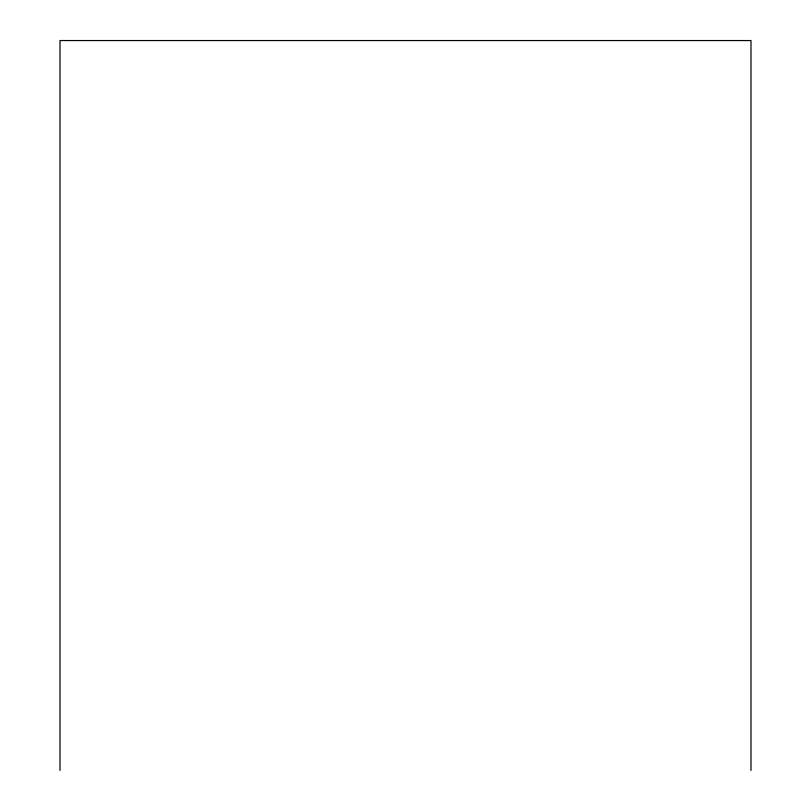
<?xml version="1.0" encoding="UTF-8"?>
<svg xmlns="http://www.w3.org/2000/svg" width="811" height="811" viewBox="0 0 811 811"><rect width="100%" height="100%" fill="white"/><g stroke="black" fill="none" stroke-linecap="round" stroke-linejoin="round"><path stroke-width="1.22" d="M750.986 770.45L750.986 40.55L60.014 40.55L60.014 770.45"/></g></svg>
